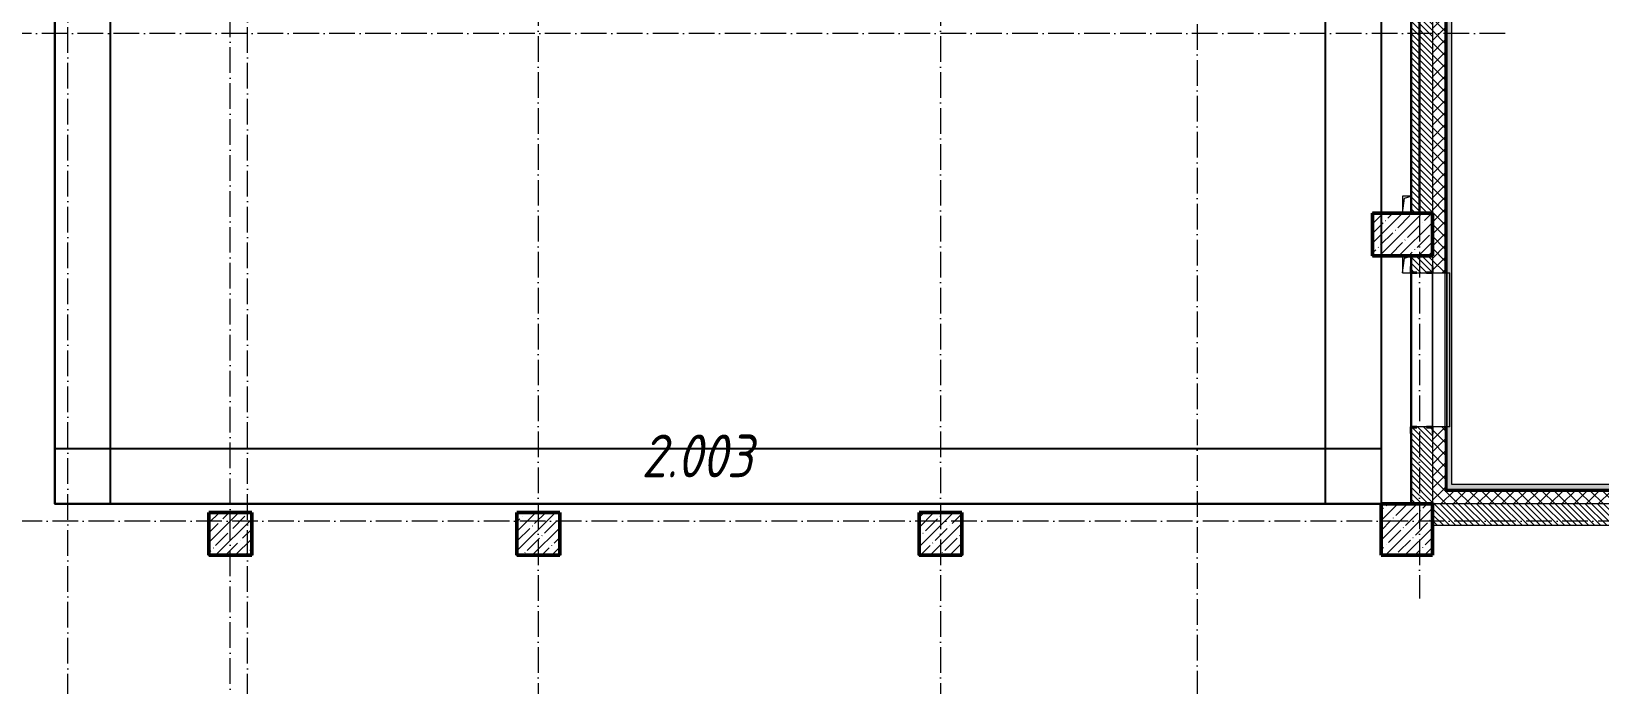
# Model space of a CAD drawing. Header units: millimetres. Extents: x -213536 to 1564669, y -45299 to 942238.
# Drawn here: x -8267 to 10062, y 524684 to 532322 of the extents above; entities that cross this region are included whole.
import ezdxf

# ---------------------------------------------------------------- set-up
doc = ezdxf.new("R2010")
doc.units = ezdxf.units.MM
doc.linetypes.add('50_200_ШТРИХ_1Т_ш5_п1_п1_', pattern=[700, 500, -100, 0, -100])
for name, color, linetype, lineweight in [('2.4) ПГП вычит ЖБбалки 0.4 м -', 24, 'Continuous', 30), ('3.1) ЖБ окна 1.2 м', 102, 'Continuous', 30), ('3.3) Вычитаем ЖБбалки 0.4м -', 31, 'Continuous', 30), ('A-GENM-____-MCUT', 7, 'Continuous', 25), ('A-GENM-____-OTLN', 7, 'Continuous', 9), ('A-GENM-____-OTLN-1', 7, 'Continuous', 25), ('A-GLAZ-____-OTLN', 7, 'Continuous', 9), ('A-WALL-____-MCUT', 7, 'Continuous', 13), ('A-WALL-____-MCUT-1', 7, 'Continuous', 9), ('A-WALL-____-OTLN', 7, 'Continuous', 9), ('A-WALL-____-PATT-1', 7, 'Continuous', 9), ('A-WALL-FNSH-MCUT-1', 7, 'Continuous', 9), ('S-COLS-____-MCUT', 7, 'Continuous', 50), ('S-COLS-____-OTLN', 7, 'Continuous', 9), ('S-GRID-____-OTLN-1', 7, '50_200_ШТРИХ_1Т_ш5_п1_п1_', 9), ('Марки помещений', 7, 'Continuous', 9)]:
    doc.layers.add(name, color=color, linetype=linetype, lineweight=lineweight)
doc.layers.add('A-GLAZ-____-OTLN-1', color=7, linetype='Continuous', lineweight=9, true_color=0xc0c0c0)
doc.styles.add('ISOCPEUR_I_2', font='isocpeui.ttf', dxfattribs={"width": 0.85, "height": 2.3})
pattern_1 = [(45, (-15591.66, 459015.94), (-70.71068, 70.71068), []), (135, (-15591.66, 459015.94), (-70.71068, -70.71068), [])]
pattern_2 = [(135, (-15591.663, 459015.94), (-35.35534, -35.35534), [])]

# ---------------------------------------------------------------- blocks, each defined once
blk = doc.blocks.new('BSC_Колонна _Прямоугольная - 500х500-25976076-АР1_План отверстий 2 этажа в осях 1-64_Ю-ЯЯ')
at = {"layer": 'S-COLS-____-OTLN'}
h = blk.add_hatch(dxfattribs=at)
h.set_pattern_fill('FP_16', color=256, style=0, pattern_type=2)
h.set_pattern_definition([(45, (-9650, -67431.04), (-114.04925, 114.04925), []), (45, (-9535.95, -67431.04), (-114.04925, 114.04925), [201.613, -40.323, 3.353, -36.97])])
h.paths.add_polyline_path([(-250, -250), (250, -250), (250, 250), (-250, 250)], flags=0)
at = {"layer": 'S-COLS-____-MCUT'}
for p, q in [((250, 250), (-250, 250)), ((-250, 250), (-250, -250)), ((250, -250), (250, 250)), ((-250, -250), (250, -250))]:
    blk.add_line(p, q, dxfattribs=at)
blk = doc.blocks.new('BSC_Колонна _Прямоугольная - 500х500-V10-АР1_План отверстий 2 этажа в осях 1-64_Ю-ЯЯ')
at = {"layer": 'S-COLS-____-OTLN'}
h = blk.add_hatch(dxfattribs=at)
h.set_pattern_fill('FP_18', color=256, style=0, pattern_type=2)
h.set_pattern_definition([(45, (-13250, -67431.04), (-114.04925, 114.04925), []), (45, (-13135.95, -67431.04), (-114.04925, 114.04925), [201.613, -40.323, 3.353, -36.97])])
h.paths.add_polyline_path([(-250, -250), (250, -250), (250, 250), (-250, 250)], flags=0)
at = {"layer": 'S-COLS-____-MCUT'}
for p, q in [((250, 250), (-250, 250)), ((-250, 250), (-250, -250)), ((250, -250), (250, 250)), ((-250, -250), (250, -250))]:
    blk.add_line(p, q, dxfattribs=at)
blk = doc.blocks.new('BSC_Колонна _Прямоугольная - 500х700-V67-АР1_План отверстий 2 этажа в осях 1-64_Ю-ЯЯ')
at = {"layer": 'S-COLS-____-OTLN'}
h = blk.add_hatch(dxfattribs=at)
h.set_pattern_fill('FP_79', color=256, style=0, pattern_type=2)
h.set_pattern_definition([(315, (-70931.04, 23350), (114.04925, 114.04925), []), (315, (-70931.04, 23235.95), (114.04925, 114.04925), [201.613, -40.323, 3.353, -36.97])])
h.paths.add_polyline_path([(-250, -350), (250, -350), (250, 350), (-250, 350)], flags=0)
at = {"layer": 'S-COLS-____-MCUT'}
for p, q in [((250, 350), (-250, 350)), ((-250, 350), (-250, -350)), ((250, -350), (250, 350)), ((-250, -350), (250, -350))]:
    blk.add_line(p, q, dxfattribs=at)
blk = doc.blocks.new('BSC_Колонна _Прямоугольная - 500х500-V70-АР1_План отверстий 2 этажа в осях 1-64_Ю-ЯЯ')
at = {"layer": 'S-COLS-____-OTLN'}
h = blk.add_hatch(dxfattribs=at)
h.set_pattern_fill('FP_82', color=256, style=0, pattern_type=2)
h.set_pattern_definition([(45, (-17950, -67431.04), (-114.04925, 114.04925), []), (45, (-17835.95, -67431.04), (-114.04925, 114.04925), [201.613, -40.323, 3.353, -36.97])])
h.paths.add_polyline_path([(-250, -250), (250, -250), (250, 250), (-250, 250)], flags=0)
at = {"layer": 'S-COLS-____-MCUT'}
for p, q in [((250, 250), (-250, 250)), ((-250, 250), (-250, -250)), ((250, -250), (250, 250)), ((-250, -250), (250, -250))]:
    blk.add_line(p, q, dxfattribs=at)
blk = doc.blocks.new('BSC_Колонна _Прямоугольная - 600х600-V90-АР1_План отверстий 2 этажа в осях 1-64_Ю-ЯЯ')
at = {"layer": 'S-COLS-____-OTLN'}
h = blk.add_hatch(dxfattribs=at)
h.set_pattern_fill('FP_103', color=256, style=0, pattern_type=2)
h.set_pattern_definition([(45, (-23400, -67481.04), (-114.04925, 114.04925), []), (45, (-23285.95, -67481.04), (-114.04925, 114.04925), [201.613, -40.323, 3.353, -36.97])])
h.paths.add_polyline_path([(-300, -300), (300, -300), (300, 300), (-300, 300)], flags=0)
at = {"layer": 'S-COLS-____-MCUT'}
for p, q in [((300, 300), (-300, 300)), ((-300, 300), (-300, -300)), ((300, -300), (300, 300)), ((-300, -300), (300, -300))]:
    blk.add_line(p, q, dxfattribs=at)
blk = doc.blocks.new('Отлив_СКБ - Отлив витража_СФТК-31884011-АР1_План отверстий 2 этажа в осях 1-64_Ю-ЯЯ')
at = {"layer": 'A-GLAZ-____-OTLN-1'}
for points in [[(1800, 2), (1800, 37), (0, 37), (0, 2), (1715, 2)], [(1715, 0), (1800, 0), (1800, 2), (0, 2), (0, 0)]]:
    blk.add_hatch(color=256, dxfattribs=at).paths.add_polyline_path(points, flags=0)
at = {"layer": 'A-GLAZ-____-OTLN'}
for p, q in [((0, 3), (0, 37)), ((1800, 37), (0, 37)), ((0, 2), (1800, 2)), ((1800, 37), (1800, 3)), ((1800, 0), (0, 0))]:
    blk.add_line(p, q, dxfattribs=at)
blk = doc.blocks.new('Фахверк_СКБ_Уголок - 250_1500-27504248-АР1_План отверстий 2 этажа в осях 1-64_Ю-ЯЯ')
at = {"layer": 'A-GENM-____-MCUT'}
for p, q in [((200, 181), (125, 181)), ((125, 181), (125, 106)), ((125, 106), (131, 106)), ((131, 106), (131, 175)), ((131, 175), (200, 175)), ((200, 175), (200, 181)), ((131, -6), (125, -6)), ((125, -6), (125, -81)), ((125, -81), (200, -81)), ((131, -75), (131, -6)), ((200, -75), (131, -75)), ((200, -81), (200, -75))]:
    blk.add_line(p, q, dxfattribs=at)
blk = doc.blocks.new('AR_Отверстие прямоугольное _в плите_ - AR_Отверстие прямоугольное _в плите_-V174-АР1_План отверстий 2 этажа в осях 1-64_Ю-ЯЯ')
at = {"layer": 'A-GENM-____-OTLN'}
for p, q in [((-50, 100), (-50, -100)), ((-50, -100), (-25, 75)), ((-25, 75), (50, 100)), ((-50, -100), (44, -100))]:
    blk.add_line(p, q, dxfattribs=at)
blk = doc.blocks.new('AR_Отверстие прямоугольное _в плите_ - AR_Отверстие прямоугольное _в плите_-V169-АР1_План отверстий 2 этажа в осях 1-64_Ю-ЯЯ')
at = {"layer": 'A-GENM-____-OTLN'}
for p, q in [((50, 100), (-50, 100)), ((-50, 100), (-50, -100)), ((-50, -100), (-25, 75)), ((-25, 75), (50, 100))]:
    blk.add_line(p, q, dxfattribs=at)
blk = doc.blocks.new('Отлив_СКБ1 - Отлив_Фасады на кровле-32719942-АР1_План отверстий 2 этажа в осях 1-64_Ю-ЯЯ')
at = {"layer": 'A-GLAZ-____-OTLN-1'}
blk.add_hatch(color=256, dxfattribs=at).paths.add_polyline_path([(18850, 170), (18850, 204), (20650, 204), (20650, 170), (21320, 170), (21320, 228), (228, 228), (170, 170), (2850, 170), (2850, 204), (4650, 204), (4650, 170), (6050, 170), (6050, 204), (7850, 204), (7850, 170), (9250, 170), (9250, 204), (11050, 204), (11050, 170), (12450, 170), (12450, 204), (14250, 204), (14250, 170), (15650, 170), (15650, 204), (17450, 204), (17450, 170), (18705, 170)], flags=0)
at = {"layer": 'A-GLAZ-____-OTLN'}
blk.add_line((21320, 228), (228, 228), dxfattribs=at)
blk = doc.blocks.new('Отлив_СКБ1 - Отлив_Фасады на кровле-32719945-АР1_План отверстий 2 этажа в осях 1-64_Ю-ЯЯ')
at = {"layer": 'A-GLAZ-____-OTLN-1'}
h = blk.add_hatch(color=256, dxfattribs=at)
h.paths.add_polyline_path([(17312, 170), (17254, 228), (9745, 228), (9745, 170), (14782, 170), (14782, 204), (16582, 204), (16582, 170), (17141, 170)], flags=0)
h.paths.add_polyline_path([(9682, 228), (9008, 228), (9008, 170), (9682, 170)], flags=0)
h.paths.add_polyline_path([(8945, 170), (8945, 228), (40, 228), (40, 170), (8666, 170)], flags=0)
h.paths.add_polyline_path([(18, 170), (18, 228), (2, 228), (2, 170)], flags=0)
at = {"layer": 'A-GLAZ-____-OTLN'}
for p, q in [((18, 228), (2, 228)), ((8945, 228), (40, 228)), ((9682, 228), (9008, 228)), ((17254, 228), (9745, 228))]:
    blk.add_line(p, q, dxfattribs=at)
blk = doc.blocks.new('2этаж')
at = {"layer": 'S-GRID-____-OTLN-1', "color": 251, "ltscale": 0.6, "true_color": 0x636466}
for p, q in [((-7841.7, 511907.5), (-7841.7, 549908.8)), ((-5941.7, 512090.5), (-5941.7, 549908.8)), ((-2341.7, 549908.8), (-2341.7, 511907.5)), ((2358.3, 549908.8), (2358.3, 511907.5)), ((7958.3, 549908.8), (7958.3, 525691.4)), ((-5741.7, 511907.5), (-5741.7, 549644.2)), ((5358.3, 549630.9), (5358.3, 511907.5)), ((8958.3, 532297), (-20260.4, 532297)), ((88482.7, 526597), (-20260.4, 526597))]:
    blk.add_line(p, q, dxfattribs=at)

msp = doc.modelspace()

# ---------------------------------------------------------------- hatches: boundary and pattern name
at = {"layer": 'A-WALL-____-PATT-1'}
h = msp.add_hatch(dxfattribs=at)
h.set_pattern_fill('FP_1', color=256, style=0, pattern_type=2)
h.set_pattern_definition(pattern_1)
h.paths.add_polyline_path([(8108.3, 526947), (8258.3, 526947), (8258.3, 527697), (8114.3, 527697), (8114.3, 527622), (8108.3, 527622), (8108.3, 527541.4)], flags=0)
h.paths.add_polyline_path([(8258.3, 529497), (8258.3, 534534), (8171.3, 534534), (8171.3, 534528), (8108.3, 534528), (8108.3, 529572), (8114.3, 529572), (8114.3, 529497), (8254.4, 529497)], flags=0)
h.paths.add_polyline_path([(8114.3, 534534), (8123.3, 534534), (8123.3, 534556), (8114.3, 534555.3)], flags=0)
h.paths.add_polyline_path([(8118.3, 534566), (8123.3, 534566.6), (8124.1, 534597), (8258.3, 534597), (8258.3, 535271), (8123.3, 535271), (8123.3, 535334), (8114.3, 535334), (8114.3, 535277), (8108.3, 535277), (8108.3, 535087), (8128.3, 535086.3), (8128.3, 535077), (8108.3, 535076.3), (8108.3, 534591), (8114.3, 534591), (8114.3, 534566.6), (8118.3, 534566.6)], flags=0)
h.paths.add_polyline_path([(8171.3, 535334), (8258.3, 535334), (8258.3, 544697), (8108.3, 544697), (8108.3, 535340), (8171.3, 535340)], flags=0)
h = msp.add_hatch(dxfattribs=at)
h.set_pattern_fill('FP_6', color=256, style=0, pattern_type=2)
h.set_pattern_definition(pattern_2)
h.paths.add_polyline_path([(8108.3, 530197), (8108.3, 533047), (7858.3, 533047), (7858.3, 530197)], flags=0)
h = msp.add_hatch(dxfattribs=at)
h.set_pattern_fill('FP_6', color=256, style=0, pattern_type=2)
h.set_pattern_definition(pattern_2)
h.paths.add_polyline_path([(7858.3, 526797), (8108.3, 526797), (8108.3, 527691), (8039.3, 527691), (8039.3, 527697), (7927.3, 527697), (7927.3, 527691), (7858.3, 527691), (7858.3, 527541.4)], flags=0)
h.paths.add_polyline_path([(8039.3, 529497), (8039.3, 529503), (8108.3, 529503), (8108.3, 529697), (7858.3, 529697), (7858.3, 529503), (7927.3, 529503), (7927.3, 529497)], flags=0)
h = msp.add_hatch(dxfattribs=at)
h.set_pattern_fill('FP_1', color=256, style=0, pattern_type=2)
h.set_pattern_definition(pattern_1)
h.paths.add_polyline_path([(29608.3, 526797), (29623.3, 526797), (29623.3, 526947), (28758.3, 526947), (28758.3, 526797), (29464.4, 526797)], flags=0)
h.paths.add_polyline_path([(25929.4, 526797), (26958.3, 526797), (26958.3, 526947), (25558.3, 526947), (25558.3, 526803), (25633.3, 526803), (25633.3, 526797)], flags=0)
h.paths.add_polyline_path([(23658.3, 526797), (23683.3, 526797), (23683.3, 526803), (23758.3, 526803), (23758.3, 526947), (22358.3, 526947), (22358.3, 526803), (22433.3, 526803), (22433.3, 526797), (23278.2, 526797)], flags=0)
h.paths.add_polyline_path([(19743.2, 526797), (20483.3, 526797), (20483.3, 526803), (20558.3, 526803), (20558.3, 526947), (19158.3, 526947), (19158.3, 526803), (19233.3, 526803), (19233.3, 526797)], flags=0)
h.paths.add_polyline_path([(17283.3, 526797), (17283.3, 526803), (17358.3, 526803), (17358.3, 526947), (15958.3, 526947), (15958.3, 526803), (16033.3, 526803), (16033.3, 526797), (17091.9, 526797)], flags=0)
h.paths.add_polyline_path([(14083.3, 526797), (14083.3, 526803), (14158.3, 526803), (14158.3, 526947), (12758.3, 526947), (12758.3, 526803), (12833.3, 526803), (12833.3, 526797), (13658.3, 526797)], flags=0)
h.paths.add_polyline_path([(10883.3, 526797), (10883.3, 526803), (10958.3, 526803), (10958.3, 526947), (8108.3, 526947), (8108.3, 526797), (9138.2, 526797)], flags=0)
h = msp.add_hatch(dxfattribs=at)
h.set_pattern_fill('FP_6', color=256, style=0, pattern_type=2)
h.set_pattern_definition(pattern_2)
h.paths.add_polyline_path([(12833.3, 526547), (13058.3, 526547), (13058.3, 526797), (12764.3, 526797), (12764.3, 526728), (12758.3, 526728), (12758.3, 526616), (12764.3, 526616), (12764.3, 526547)], flags=0)
h.paths.add_polyline_path([(10905.7, 526547), (10952.3, 526547), (10952.3, 526616), (10958.3, 526616), (10958.3, 526728), (10952.3, 526728), (10952.3, 526797), (8108.3, 526797), (8108.3, 526547), (10883.3, 526547)], flags=0)

# ---------------------------------------------------------------- linework, layer by layer
for points in [[(-7991.7, 526797), (-7341.7, 526797), (-7341.7, 533047), (-7991.7, 533047)], [(7508.3, 526797), (6858.3, 526797), (6858.3, 533047), (7508.3, 533047)], [(7508.3, 526797), (-7991.7, 526797), (-7991.7, 527447), (7508.3, 527447)]]:
    msp.add_lwpolyline(points, close=True)
at = {"layer": '2.4) ПГП вычит ЖБбалки 0.4 м -'}
msp.add_lwpolyline([(7958.3, 530197), (7958.3, 533047)], dxfattribs=at)
at = {"layer": '3.1) ЖБ окна 1.2 м'}
msp.add_lwpolyline([(-3491.7, 533047), (-7991.7, 533047), (-7991.7, 526797), (7508.3, 526797), (7858.3, 526797), (7858.3, 529697), (7408.3, 529697), (7408.3, 530197), (7858.3, 530197), (7858.3, 533047), (2608.3, 533047)], dxfattribs=at)
at = {"layer": '3.3) Вычитаем ЖБбалки 0.4м -'}
for points in [[(7858.3, 529697), (7408.3, 529697), (7408.3, 530197), (7858.3, 530197)], [(7508.3, 526197), (7508.3, 526797), (7508.3, 526797)], [(-6191.7, 526697), (-6191.7, 526197), (-5691.7, 526197), (-5691.7, 526697)], [(-2591.7, 526697), (-2591.7, 526197), (-2091.7, 526197), (-2091.7, 526697)], [(2108.3, 526697), (2108.3, 526197), (2608.3, 526197), (2608.3, 526697)]]:
    msp.add_lwpolyline(points, dxfattribs=at)
at = {"layer": 'A-WALL-____-MCUT'}
for p, q in [((7858.3, 533047), (7858.3, 530197)), ((8108.3, 533047), (8108.3, 530197)), ((7858.3, 529697), (7858.3, 529572)), ((8108.3, 529697), (8108.3, 529572)), ((7927.3, 529497), (8039.3, 529497)), ((8039.3, 527697), (7927.3, 527697)), ((7858.3, 527622), (7858.3, 526797)), ((8108.3, 527622), (8108.3, 526797)), ((10883.3, 526797), (8108.3, 526797)), ((8108.3, 526547), (10883.3, 526547))]:
    msp.add_line(p, q, dxfattribs=at)
at = {"layer": 'A-WALL-____-MCUT-1'}
for p, q in [((8258.3, 529497), (8258.3, 534534)), ((8264.3, 529497), (8264.3, 534534)), ((8270.3, 529497), (8270.3, 534534)), ((8114.3, 529497), (8258.3, 529497)), ((8258.3, 527697), (8114.3, 527697)), ((8258.3, 527697), (8258.3, 526947)), ((8264.3, 526947), (8264.3, 527697)), ((8270.3, 526947), (8270.3, 527697)), ((10958.3, 526959), (8258.3, 526959)), ((10958.3, 526953), (8258.3, 526953)), ((8258.3, 526947), (10958.3, 526947))]:
    msp.add_line(p, q, dxfattribs=at)
at = {"layer": 'A-WALL-____-OTLN'}
for p, q in [((7858.3, 527697), (7858.3, 529497)), ((8108.3, 527697), (8108.3, 529497)), ((8108.3, 529497), (8108.3, 527697)), ((8258.3, 527697), (8258.3, 529497))]:
    msp.add_line(p, q, dxfattribs=at)
at = {"layer": 'A-WALL-FNSH-MCUT-1'}
for p, q in [((8278.3, 529497), (8278.3, 534534)), ((8258.3, 529497), (8278.3, 529497)), ((8278.3, 527697), (8258.3, 527697)), ((8278.3, 526947), (8278.3, 527697)), ((10958.3, 526967), (8258.3, 526967))]:
    msp.add_line(p, q, dxfattribs=at)

# ---------------------------------------------------------------- block references
at = {"layer": '3.1) ЖБ окна 1.2 м'}
msp.add_blockref('2этаж', (0, 0), dxfattribs=at)
at = {"layer": 'A-GENM-____-OTLN'}
for name, p in [('AR_Отверстие прямоугольное _в плите_ - AR_Отверстие прямоугольное _в плите_-V169-АР1_План отверстий 2 этажа в осях 1-64_Ю-ЯЯ', (7808.3, 530297)), ('AR_Отверстие прямоугольное _в плите_ - AR_Отверстие прямоугольное _в плите_-V174-АР1_План отверстий 2 этажа в осях 1-64_Ю-ЯЯ', (7808.3, 529597))]:
    msp.add_blockref(name, p, dxfattribs=at)
at = {"layer": 'A-GENM-____-OTLN-1'}
for p, rotation in [((8033.3, 529372), 89.99999999999991), ((7933.3, 527822), 269.9999999999999)]:
    msp.add_blockref('Фахверк_СКБ_Уголок - 250_1500-27504248-АР1_План отверстий 2 этажа в осях 1-64_Ю-ЯЯ', p, dxfattribs=dict(at, rotation=rotation))
at = {"layer": 'A-GLAZ-____-OTLN'}
for name, p, rotation in [('Отлив_СКБ1 - Отлив_Фасады на кровле-32719945-АР1_План отверстий 2 этажа в осях 1-64_Ю-ЯЯ', (8108.3, 544279), 269.9999999999997), ('Отлив_СКБ - Отлив витража_СФТК-31884011-АР1_План отверстий 2 этажа в осях 1-64_Ю-ЯЯ', (8275.3, 529497), 269.9999999999995)]:
    msp.add_blockref(name, p, dxfattribs=dict(at, rotation=rotation))
msp.add_blockref('Отлив_СКБ1 - Отлив_Фасады на кровле-32719942-АР1_План отверстий 2 этажа в осях 1-64_Ю-ЯЯ', (8108.3, 526797), dxfattribs=at)
at = {"layer": 'S-COLS-____-OTLN', "rotation": 89.9999999999999}
msp.add_blockref('BSC_Колонна _Прямоугольная - 500х700-V67-АР1_План отверстий 2 этажа в осях 1-64_Ю-ЯЯ', (7758.3, 529947), dxfattribs=at)
at = {"layer": 'S-COLS-____-OTLN'}
for name, p in [('BSC_Колонна _Прямоугольная - 600х600-V90-АР1_План отверстий 2 этажа в осях 1-64_Ю-ЯЯ', (7808.3, 526497)), ('BSC_Колонна _Прямоугольная - 500х500-25976076-АР1_План отверстий 2 этажа в осях 1-64_Ю-ЯЯ', (-5941.7, 526447)), ('BSC_Колонна _Прямоугольная - 500х500-V10-АР1_План отверстий 2 этажа в осях 1-64_Ю-ЯЯ', (-2341.7, 526447)), ('BSC_Колонна _Прямоугольная - 500х500-V70-АР1_План отверстий 2 этажа в осях 1-64_Ю-ЯЯ', (2358.3, 526447))]:
    msp.add_blockref(name, p, dxfattribs=at)

# ---------------------------------------------------------------- texts
at = {"layer": 'Марки помещений', "insert": (-1136.3, 527608.4), "char_height": 500, "width": 785.654, "attachment_point": 1, "style": 'ISOCPEUR_I_2'}
msp.add_mtext('2.003', dxfattribs=at)

doc.saveas('drawing.dxf')
